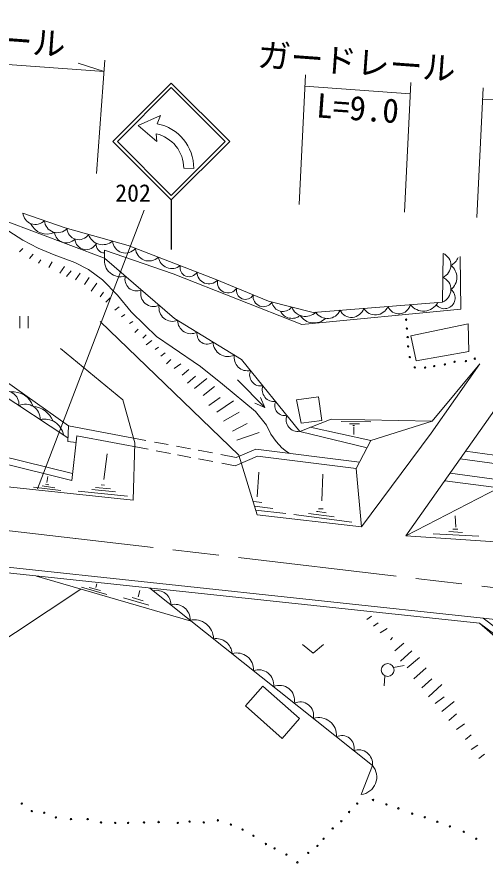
# Model space of a CAD drawing. Units: millimetres, scale not verified. Extents: x 40000 to 680000, y 20000 to 380000.
# Drawn here: x 411221 to 446600, y 260639 to 324549 of the extents above; entities that cross this region are included whole.
import ezdxf
from ezdxf.enums import TextEntityAlignment as Align

# ---------------------------------------------------------------- set-up
doc = ezdxf.new("R2010")
doc.units = ezdxf.units.MM
doc.header["$LTSCALE"] = 1000
doc.linetypes.add('CHAIN', pattern=[18.5, 12, -1.5, 3.5, -1.5])
for name, color, linetype, lineweight in [('M-BGD', 7, 'Continuous', 13), ('M-BMK', 2, 'CHAIN', 13), ('M-STR-HTXT', 7, 'Continuous', 13), ('M-STR-STRC', 7, 'Continuous', 13)]:
    doc.layers.add(name, color=color, linetype=linetype, lineweight=lineweight)
doc.styles.add('ＭＳ ゴシック', font='')
doc.styles.get('ＭＳ ゴシック').set_extended_font_data('MS Gothic')

msp = doc.modelspace()

# ---------------------------------------------------------------- linework, layer by layer
at = {"layer": 'M-BGD'}
for p, q in [((411676, 307058), (411422, 306804)), ((412438, 306635), (412184, 306296)), ((413030, 306211), (412861, 305957)), ((413877, 306042), (413623, 305619)), ((414808, 305703), (414470, 305195)), ((415081, 292753), (396000, 305279)), ((415316, 305365), (414978, 304941)), ((415994, 305195), (415655, 304687)), ((416671, 304857), (416332, 304349)), ((417264, 304433), (416840, 303841)), ((417772, 303756), (417518, 303417)), ((418280, 303333), (417941, 302994)), ((418957, 302655), (418618, 302401)), ((411448, 301938), (411448, 301041)), ((412071, 301938), (412071, 301041)), ((419380, 302063), (419126, 301893)), ((419973, 301555), (419719, 301385)), ((420396, 300962), (420142, 300708)), ((420989, 300539), (420735, 300285)), ((421412, 300115), (420989, 299777)), ((421920, 299607), (421666, 299438)), ((422428, 299184), (422090, 298930)), ((422852, 298676), (422513, 298337)), ((423614, 298337), (423106, 297999)), ((424206, 297914), (423698, 297491)), ((424714, 297406), (424122, 296898)), ((425561, 297237), (424630, 296475)), ((426154, 296644), (425307, 295967)), ((427898, 297141), (429945, 295038)), ((426577, 295797), (425730, 295205)), ((427593, 295543), (426323, 294697)), ((429945, 295038), (429201, 295380)), ((429945, 295038), (429624, 295792)), ((428016, 294697), (426831, 294019)), ((398479, 294265), (415420, 290057)), ((435725, 294001), (437967, 293968)), ((398656, 293685), (415362, 289536)), ((428609, 293850), (427508, 293257)), ((437977, 292552), (433390, 293553)), ((436343, 293819), (437107, 293819)), ((436596, 293682), (436729, 293682)), ((436675, 293586), (436680, 293004)), ((420012, 288045), (371595, 293224)), ((415362, 289536), (415742, 292907)), ((415742, 292907), (421137, 291892)), ((429540, 293173), (427847, 292580)), ((437679, 291992), (432607, 293248)), ((415070, 292485), (415686, 292409)), ((421611, 292441), (422648, 292245)), ((423281, 292126), (424344, 291926)), ((417793, 289602), (418045, 291555)), ((421732, 291780), (422820, 291575)), ((423366, 291472), (424371, 291283)), ((424926, 291817), (425990, 291616)), ((426643, 291494), (427789, 291278)), ((427789, 291278), (429275, 291914)), ((429275, 291914), (437108, 290920)), ((445124, 291746), (463292, 289239)), ((424942, 291176), (426023, 290972)), ((426699, 290845), (427725, 290652)), ((427725, 290652), (429410, 291373)), ((429410, 291373), (436846, 290430)), ((444715, 291166), (463403, 288587)), ((429376, 288293), (429507, 290172)), ((413489, 289395), (413560, 289835)), ((434269, 288006), (434332, 290025)), ((443554, 289520), (464989, 286692)), ((443953, 290086), (463695, 287411)), ((354091, 289080), (446445, 279126)), ((414540, 288772), (412480, 289042)), ((414084, 288984), (413136, 289121)), ((413381, 289254), (413639, 289220)), ((418298, 288901), (417167, 289004)), ((417849, 289181), (417578, 289209)), ((440619, 285357), (447628, 288983)), ((354028, 288543), (446177, 278762)), ((419569, 288359), (415858, 288732)), ((418681, 288667), (416877, 288845)), ((429729, 287866), (429137, 287953)), ((430551, 287417), (429171, 287603)), ((431554, 287050), (429263, 287304)), ((432156, 286967), (436530, 286378)), ((433263, 287051), (435184, 286784)), ((434023, 287404), (434360, 287386)), ((444383, 286003), (444333, 286876)), ((444152, 285848), (444532, 285854)), ((442688, 285513), (446123, 285331)), ((443872, 285679), (444894, 285617)), ((412695, 282316), (424397, 278920)), ((416112, 281488), (418020, 280934)), ((416683, 281464), (417528, 281219)), ((417177, 281450), (417259, 281731)), ((420380, 280752), (420516, 281221)), ((419279, 280662), (421188, 280108)), ((419928, 280691), (420773, 280446)), ((438007, 279287), (437668, 279033)), ((438515, 278779), (438176, 278525)), ((439192, 278356), (438684, 278017)), ((439616, 277679), (439446, 277509)), ((440462, 277255), (439785, 276663)), ((441055, 276663), (440208, 275901)), ((441648, 276155), (440716, 275393)), ((439688, 275406), (440483, 275556)), ((442156, 275393), (441224, 274546)), ((438968, 274032), (439014, 274789)), ((442579, 274546), (441817, 273869)), ((443341, 274123), (442325, 273191)), ((443510, 273191), (442833, 272683)), ((444272, 272853), (443341, 272091)), ((444442, 271921), (443849, 271413)), ((445034, 271159), (444442, 270736)), ((445542, 270313), (445119, 269974)), ((446050, 269551), (445542, 269212)), ((446558, 268873), (446135, 268535))]:
    msp.add_line(p, q, dxfattribs=at)
for points in [[(417839, 306325), (410215, 309196), (408448, 310101)], [(408150, 309856), (409287, 309279), (410619, 308368), (411656, 307681), (412834, 307078), (414026, 306573), (415610, 306013), (416619, 305480), (417685, 304681), (418834, 303531), (419867, 302269), (420877, 301279), (421765, 300400), (422952, 299596), (425101, 298147), (426765, 296802), (429261, 294736), (430083, 293717), (430420, 293044), (430803, 292474), (431249, 292005), (431586, 291726), (431797, 291594)], [(443422, 306687), (443394, 303014), (433601, 302229), (430237, 303070), (426199, 304752), (419638, 307276), (414864, 308622), (411667, 309737)], [(415117, 293663), (409453, 297665), (396723, 305487), (398689, 306731), (401635, 308162)], [(417839, 306325), (417838, 306925), (423025, 305157), (432741, 301330), (444770, 302466), (444728, 306461)], [(432607, 293248), (428205, 298681), (423138, 301769), (417839, 306325)], [(417513, 301539), (427992, 291445), (429370, 286954), (437249, 286047), (442538, 293118), (446197, 298355)], [(414507, 299517), (419227, 295619), (420137, 292392), (420012, 288045)], [(437249, 286047), (436846, 290430), (437977, 292552), (442596, 294020), (446197, 298355)], [(461327, 283813), (459073, 284113), (440619, 285357), (448814, 296979)], [(442596, 294020), (434970, 294169), (432607, 293248)], [(415070, 292485), (415117, 293663), (420967, 292562)], [(433855, 287205), (433955, 287205), (434603, 287093)], [(416060, 281339), (408626, 276429), (403705, 276962), (397564, 280600), (394056, 283436)], [(437239, 265812), (438089, 268013), (421276, 281405)], [(457521, 268002), (457006, 271992), (449849, 275573), (446177, 278762)], [(457006, 271992), (456936, 272400), (454438, 274310), (449068, 276630), (446177, 278762)], [(446445, 279126), (449348, 276938), (454832, 274531), (457346, 272594), (457965, 268379)], [(446445, 279126), (456772, 278009), (460638, 277374)], [(432810, 277147), (433618, 276497), (434400, 277147)]]:
    msp.add_lwpolyline(points, dxfattribs=at)
for points in [[(440982, 300474), (441400, 298571), (445372, 299290), (445334, 301356)], [(432350, 295625), (432714, 293867), (434256, 294073), (434004, 295858)], [(428487, 272510), (431263, 270057), (432586, 271554), (429810, 274007)]]:
    msp.add_lwpolyline(points, close=True, dxfattribs=at)
for centre, radius in [((440635, 301683), 53.3), ((440689, 301014), 53.3), ((440751, 300366), 53.3), ((440783, 299661), 53.3), ((440904, 298858), 53.3), ((444297, 298502), 53.3), ((445148, 298549), 53.3), ((445820, 298736), 53.3), ((441287, 298073), 53.3), ((442063, 298063), 53.3), ((442755, 298175), 53.3), ((443559, 298297), 53.3), ((439239, 275219), 486), ((438133, 265403), 53.3), ((411583, 265129), 53.3), ((412340, 264561), 53.3), ((436935, 265129), 53.3), ((439143, 265066), 53.3), ((440047, 264772), 53.3), ((413287, 264435), 53.3), ((414170, 264088), 53.3), ((415306, 263962), 53.3), ((416567, 263962), 53.3), ((436325, 264498), 53.3), ((441099, 264372), 53.3), ((442045, 264099), 53.3), ((417577, 263710), 53.3), ((418649, 263678), 53.3), ((419627, 263678), 53.3), ((420826, 263710), 53.3), ((421930, 263741), 53.3), ((423381, 263678), 53.3), ((424264, 263773), 53.3), ((425337, 263710), 53.3), ((426409, 263867), 53.3), ((427387, 263552), 53.3), ((435736, 263804), 53.3), ((442991, 263762), 53.3), ((443938, 263405), 53.3), ((428270, 263173), 53.3), ((429091, 262700), 53.3), ((435084, 263257), 53.3), ((444989, 263005), 53.3), ((430037, 262080), 53.3), ((434390, 262479), 53.3), ((445935, 262479), 53.3), ((430689, 261743), 53.3), ((433233, 261407), 53.3), ((433927, 261933), 53.3), ((431593, 261281), 53.3), ((432413, 260692), 53.3)]:
    msp.add_circle(centre, radius, dxfattribs=at)
for centre, radius, start, end in [((412616, 309827), 953, 185.43396, 316.12032), ((413492, 309516), 1367, 204.57118, 294.54386), ((414276, 309224), 976, 183.36306, 318.77567), ((414951, 308384), 898, 187.13683, 316.96127), ((415893, 308607), 884, 181.71285, 326.7968), ((417712, 308486), 1139, 198.55265, 309.957), ((416454, 307816), 848, 183.03313, 334.95851), ((417846, 307351), 632, 170.37935, 269.25878), ((419431, 307710), 992, 185.60899, 319.50296), ((421194, 307123), 1011, 183.24079, 314.68419), ((419069, 306163), 1241, 172.48939, 286.13349), ((422932, 306590), 1043, 190.27289, 307.65208), ((443039, 305789), 976, 292.22259, 66.90268), ((443484, 306838), 1181, 296.7421, 337.26596), ((424229, 305601), 680, 166.13061, 331.79437), ((443326, 304871), 1144, 307.354, 52.93335), ((420266, 304740), 883, 164.83143, 293.79145), ((425733, 305291), 904, 180.70003, 316.82978), ((443003, 303953), 1017, 292.63891, 66.48636), ((427167, 304504), 793, 167.79517, 326.9651), ((421541, 303635), 966, 162.07063, 296.55225), ((428494, 303900), 684, 165.41306, 329.34721), ((443521, 303322), 810, 220.304, 52.01826), ((429847, 303433), 774, 171.1832, 326.56176), ((431316, 303133), 834, 188.74026, 323.18725), ((441936, 303566), 1235, 217.25858, 331.90882), ((422976, 302576), 1021, 169.00185, 292.35643), ((432010, 302748), 968, 206.40092, 309.35038), ((433026, 303046), 1121, 201.60001, 314.45639), ((434689, 302805), 1040, 212.5041, 336.6633), ((436509, 302815), 962, 206.00207, 343.16533), ((438305, 303066), 1023, 211.20577, 337.96164), ((440081, 303023), 896, 202.38157, 346.78583), ((433682, 302708), 1273, 213.82073, 312.82337), ((424383, 301640), 1018, 180.52425, 296.74853), ((425585, 300593), 756, 169.48305, 307.78974), ((427157, 300006), 1109, 180.53023, 296.74256), ((428637, 298822), 1000, 168.82859, 283.90966), ((429646, 297514), 840, 156.33904, 281.69976), ((430651, 296384), 889, 159.78441, 278.25439), ((410340, 295268), 1036, 355.52087, 117.90958), ((410927, 294638), 1594, 18.21208, 96.53848), ((411860, 294179), 1119, 357.62418, 115.80627), ((431453, 295185), 747, 154.6379, 283.4009), ((412285, 293342), 1800, 22.16232, 85.05153), ((413310, 292714), 1457, 10.27932, 103.15114), ((432449, 294123), 888, 157.79619, 280.24262), ((421766, 280149), 1091, 359.84463, 103.07726), ((423149, 279017), 1166, 358.42168, 104.50021), ((424622, 277563), 1455, 0.70436, 102.21753), ((426272, 276384), 1213, 3.66504, 99.25685), ((427830, 275236), 1274, 357.11117, 105.81073), ((429492, 274106), 1134, 352.82622, 110.09567), ((431070, 272928), 1131, 349.33503, 113.58687), ((432618, 271786), 1029, 347.83443, 115.08747), ((434025, 270282), 1349, 355.6175, 107.3044), ((435780, 269355), 920, 346.46235, 116.45955), ((437022, 268125), 1073, 354.00898, 108.91291), ((437082, 267137), 1334, 276.71681, 41.02894)]:
    msp.add_arc(centre, radius, start, end, dxfattribs=at)
at = {"layer": 'M-BMK'}
msp.add_line((354473, 292336), (460932, 279847), dxfattribs=at)
at = {"layer": 'M-STR-HTXT'}
for p, q in [((397348, 321908), (417812, 320418)), ((417812, 320418), (415854, 321062)), ((417246, 312721), (417875, 321276)), ((432546, 310375), (433026, 320172)), ((440510, 309795), (440989, 319592)), ((432984, 319313), (440947, 318733)), ((445977, 309397), (446456, 319194)), ((446414, 318335), (446437, 318333))]:
    msp.add_line(p, q, dxfattribs=at)
msp.add_arc((452796, 408161), 90053, 265.95128, 283.79943, dxfattribs=at)
at = {"layer": 'M-STR-STRC'}
for p, q in [((418477, 315145), (422889, 319557)), ((418477, 315145), (422889, 319557)), ((422889, 319557), (427302, 315145)), ((422889, 319557), (427302, 315145)), ((418817, 315145), (422889, 319218)), ((418817, 315145), (422889, 319218)), ((422889, 319218), (426962, 315145)), ((422889, 319218), (426962, 315145)), ((420391, 316349), (422073, 317113)), ((422073, 317113), (421815, 316479)), ((420391, 316349), (421799, 315152)), ((421799, 315152), (421737, 315720)), ((422889, 310733), (418477, 315145)), ((422889, 310733), (418477, 315145)), ((422889, 311072), (418817, 315145)), ((422889, 311072), (418817, 315145)), ((427302, 315145), (422889, 310733)), ((426962, 315145), (422889, 311072)), ((427302, 315145), (422889, 310733)), ((426962, 315145), (422889, 311072)), ((424589, 313110), (423829, 313116)), ((412770, 288916), (420835, 309958))]:
    msp.add_line(p, q, dxfattribs=at)
at = {"layer": 'M-STR-STRC', "lineweight": 25}
msp.add_line((422889, 310733), (422889, 306977), dxfattribs=at)
at = {"layer": 'M-STR-STRC'}
for radius, start, end in [(3428, 96.59637, 96.78439), (3428, 359.91826, 78.99373), (2668, 0.02549, 77.53145)]:
    msp.add_arc((421161, 313115), radius, start, end, dxfattribs=at)

# ---------------------------------------------------------------- texts
at = {"layer": 'M-STR-HTXT', "style": 'ＭＳ ゴシック'}
for s, p in [('ガードレール', (399829, 322103)), ('ガードレール', (429307, 320248)), ('L=9.0', (433762, 316420))]:
    msp.add_text(s, height=1833, rotation=355.834, dxfattribs=at).set_placement(p, align=Align.BOTTOM_LEFT)
at = {"layer": 'M-STR-STRC', "style": 'ＭＳ ゴシック'}
msp.add_text('202', height=1320, dxfattribs=at).set_placement((418650, 310199), align=Align.BOTTOM_LEFT)

doc.saveas('drawing.dxf')
